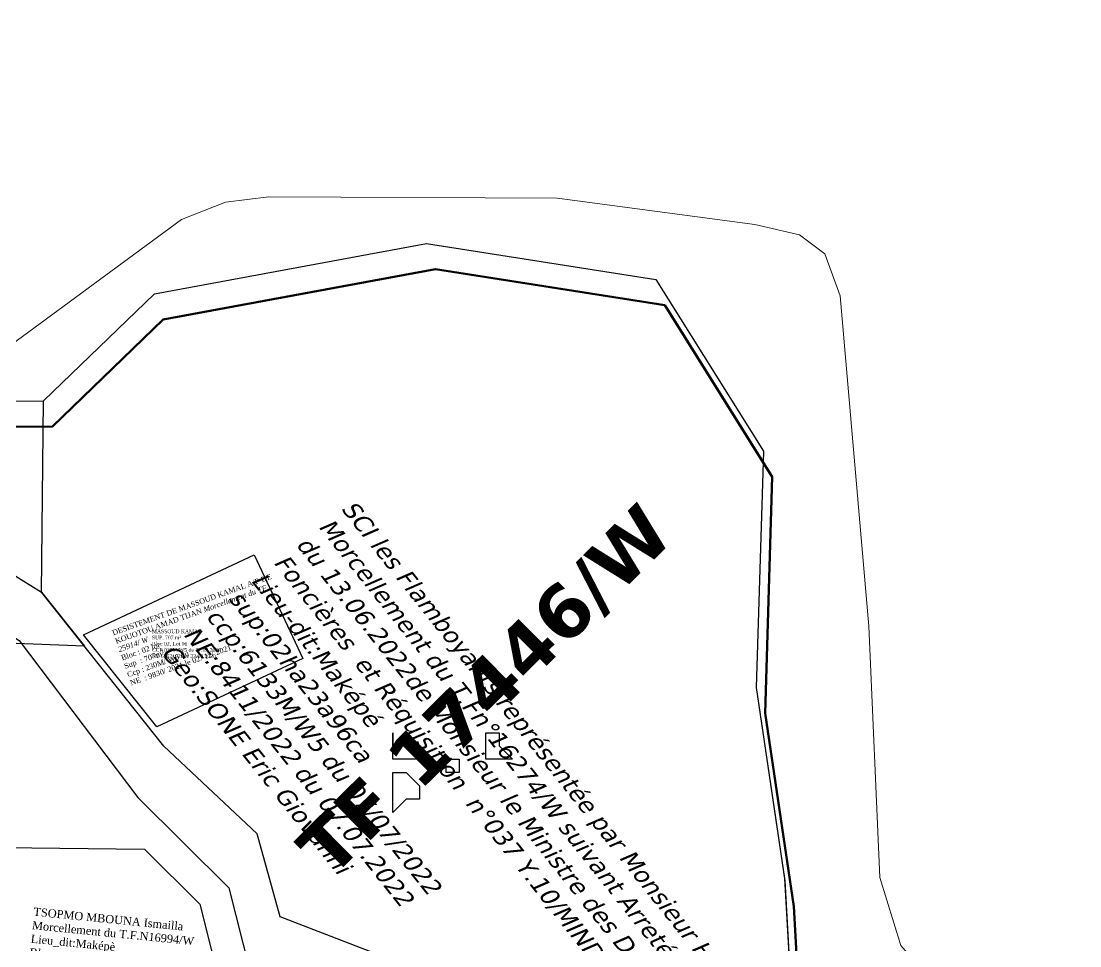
# Model space of a CAD drawing. Header units: millimetres. Extents: x 579832 to 917290, y 449831 to 1452191.
# Drawn here: x 582111.3 to 582310.2, y 450787.4 to 450961.2 of the extents above; entities that cross this region are included whole.
import ezdxf

# ---------------------------------------------------------------- set-up
doc = ezdxf.new("R2010")
doc.units = ezdxf.units.MM
doc.header["$LTSCALE"] = 10
for name, color, linetype in [('DPE', 2, 'Continuous'), ('end maj 26 02 2021', 7, 'Continuous'), ('MAJ JAN 2022', 1, 'Continuous'), ('MAJ MARS 2022', 7, 'Continuous'), ('MAJ NOV 2021', 7, 'Continuous'), ('TF 16274-w', 2, 'Continuous'), ('TF ANNULE-RETIRE', 6, 'Continuous')]:
    doc.layers.add(name, color=color, linetype=linetype)
doc.layers.add('Roads_others', color=24, linetype='Continuous', lineweight=9)
doc.styles.add('Times 1.0', font='times.ttf', dxfattribs={"width": 0.99, "height": 1})

msp = doc.modelspace()

# ---------------------------------------------------------------- linework, layer by layer
at = {"color": 3, "lineweight": 30, "flags": 128}
msp.add_lwpolyline([(582028.31, 450778.29), (581975.86, 450808.79), (581942.37, 450806.4), (581937.75, 450817.28), (581932.33, 450861.68), (581932.32, 450924.18), (581948.73, 450923.97), (581987.29, 450911.2), (582004.35, 450892.73), (582031.97, 450877.44), (582075.55, 450867.96), (582110.86, 450844.8), (582133.17, 450815.32), (582150.28, 450798.37), (582154.21, 450782.72)], dxfattribs=at)
msp.add_lwpolyline([(582028.31, 450778.29), (581975.86, 450808.79), (581942.37, 450806.4), (581937.75, 450817.28), (581932.33, 450861.68), (581932.32, 450924.18), (581948.73, 450923.97), (581987.29, 450911.2), (582004.35, 450892.73), (582031.97, 450877.44), (582075.55, 450867.96), (582110.86, 450844.8), (582133.17, 450815.32), (582150.28, 450798.37), (582154.21, 450782.72)], dxfattribs=at)
at = {"flags": 128}
msp.add_lwpolyline([(582107.92, 450805.94), (582134.45, 450805.6), (582144.87, 450795.29), (582149.12, 450778.33), (582147.4, 450746.69), (582132.79, 450746.88), (582122.62, 450760.06), (582107.37, 450762.31)], close=True, dxfattribs=at)
at = {"layer": 'end maj 26 02 2021', "color": 1, "flags": 128}
msp.add_lwpolyline([(581929, 450990.99), (581996.59, 450953.66), (582059.54, 450889.44), (582115.48, 450889.84), (582136.29, 450909.96), (582187.47, 450919.37), (582230.56, 450912.65), (582250.77, 450880.36), (582249.42, 450835.97), (582254.81, 450799.65), (582256.25, 450773.87), (582301.25, 450773.87), (582363.01, 450702.31), (582329.06, 450631.24), (582294.66, 450585.53), (582264.37, 450624.21), (582032.25, 450599), (582008.77, 450650.37), (581932.34, 450651.91), (581922.64, 450679.04), (581952.28, 450717.61), (581631.06, 450726.12)], dxfattribs=at)
msp.add_lwpolyline([(581929, 450990.99), (581996.59, 450953.66), (582059.54, 450889.44), (582115.48, 450889.84), (582136.29, 450909.96), (582187.47, 450919.37), (582230.56, 450912.65), (582250.77, 450880.36), (582249.42, 450835.97), (582254.81, 450799.65), (582256.25, 450773.87), (582301.25, 450773.87), (582363.01, 450702.31), (582329.06, 450631.24), (582294.66, 450585.53), (582264.37, 450624.21), (582032.25, 450599), (582008.77, 450650.37), (581932.34, 450651.91), (581922.64, 450679.04), (581952.28, 450717.61), (581631.06, 450726.12)], dxfattribs=at)
at = {"layer": 'end maj 26 02 2021', "color": 1, "lineweight": 30, "flags": 128}
msp.add_lwpolyline([(581929, 450990.99), (581996.59, 450953.66), (582059.54, 450889.44), (582115.48, 450889.84), (582136.29, 450909.96), (582187.47, 450919.37), (582230.56, 450912.65), (582250.77, 450880.36), (582249.42, 450835.97), (582254.81, 450799.65), (582256.25, 450773.87), (582301.25, 450773.87), (582363.01, 450702.31), (582329.06, 450631.24), (582294.66, 450585.53), (582264.37, 450624.21), (582032.25, 450599), (582008.77, 450650.37), (581932.34, 450651.91), (581922.64, 450679.04), (581952.28, 450717.61), (581631.06, 450726.12)], dxfattribs=at)
msp.add_lwpolyline([(581929, 450990.99), (581996.59, 450953.66), (582059.54, 450889.44), (582115.48, 450889.84), (582136.29, 450909.96), (582187.47, 450919.37), (582230.56, 450912.65), (582250.77, 450880.36), (582249.42, 450835.97), (582254.81, 450799.65), (582256.25, 450773.87), (582301.25, 450773.87), (582363.01, 450702.31), (582329.06, 450631.24), (582294.66, 450585.53), (582264.37, 450624.21), (582032.25, 450599), (582008.77, 450650.37), (581932.34, 450651.91), (581922.64, 450679.04), (581952.28, 450717.61), (581631.06, 450726.12)], dxfattribs=at)
at = {"layer": 'end maj 26 02 2021', "color": 150, "linetype": 'ByBlock', "lineweight": -3, "ltscale": 0.0014, "flags": 128}
msp.add_lwpolyline([(582155.08, 450860.91), (582164.2, 450841.43), (582136.76, 450828.57), (582122.99, 450845.88)], close=True, dxfattribs=at)
msp.add_lwpolyline([(582155.08, 450860.91), (582164.2, 450841.43), (582136.76, 450828.57), (582122.99, 450845.88)], close=True, dxfattribs=at)
at = {"layer": 'end maj 26 02 2021', "flags": 128}
for points in [[(582186.11, 450822.49), (582186.11, 450822.49), (582183.61, 450822.49), (582183.61, 450822.49), (582183.61, 450822.49), (582181.11, 450822.49), (582181.11, 450822.49), (582181.11, 450824.99), (582181.11, 450824.99), (582181.11, 450824.99), (582181.11, 450827.49), (582181.11, 450824.99), (582183.61, 450824.99), (582183.61, 450824.99), (582183.61, 450824.99), (582186.11, 450824.99), (582186.11, 450824.99), (582186.11, 450822.49), (582186.11, 450822.49), (582186.11, 450822.49), (582186.11, 450822.49), (582186.11, 450822.49), (582186.11, 450822.49)], [(582186.11, 450822.49), (582186.11, 450822.49), (582183.61, 450822.49), (582183.61, 450822.49), (582183.61, 450822.49), (582181.11, 450822.49), (582181.11, 450822.49), (582181.11, 450824.99), (582181.11, 450824.99), (582181.11, 450824.99), (582181.11, 450827.49), (582181.11, 450824.99), (582183.61, 450824.99), (582183.61, 450824.99), (582183.61, 450824.99), (582186.11, 450824.99), (582186.11, 450824.99), (582186.11, 450822.49), (582186.11, 450822.49), (582186.11, 450822.49), (582186.11, 450822.49), (582186.11, 450822.49), (582186.11, 450822.49)], [(582201.11, 450822.49), (582201.11, 450822.49), (582201.11, 450822.49), (582201.11, 450822.49), (582201.11, 450822.49), (582198.61, 450822.49), (582198.61, 450824.99), (582198.61, 450824.99), (582198.61, 450827.49), (582198.61, 450827.49), (582198.61, 450827.49), (582198.61, 450827.49), (582201.11, 450827.49), (582201.11, 450827.49), (582201.11, 450827.49), (582201.11, 450827.49), (582201.11, 450827.49), (582201.11, 450827.49), (582201.11, 450824.99), (582201.11, 450824.99), (582201.11, 450824.99), (582203.61, 450822.49), (582203.61, 450822.49), (582203.61, 450822.49), (582203.61, 450822.49), (582203.61, 450822.49), (582201.11, 450822.49), (582201.11, 450822.49)], [(582201.11, 450822.49), (582201.11, 450822.49), (582201.11, 450822.49), (582201.11, 450822.49), (582201.11, 450822.49), (582198.61, 450822.49), (582198.61, 450824.99), (582198.61, 450824.99), (582198.61, 450827.49), (582198.61, 450827.49), (582198.61, 450827.49), (582198.61, 450827.49), (582201.11, 450827.49), (582201.11, 450827.49), (582201.11, 450827.49), (582201.11, 450827.49), (582201.11, 450827.49), (582201.11, 450827.49), (582201.11, 450824.99), (582201.11, 450824.99), (582201.11, 450824.99), (582203.61, 450822.49), (582203.61, 450822.49), (582203.61, 450822.49), (582203.61, 450822.49), (582203.61, 450822.49), (582201.11, 450822.49), (582201.11, 450822.49)], [(582191.11, 450819.99), (582191.11, 450819.99), (582191.11, 450819.99), (582191.11, 450822.49), (582191.11, 450822.49), (582191.11, 450822.49), (582191.11, 450822.49), (582191.11, 450822.49), (582193.61, 450822.49), (582193.61, 450822.49), (582193.61, 450819.99), (582193.61, 450819.99), (582193.61, 450819.99), (582193.61, 450819.99), (582191.11, 450819.99), (582191.11, 450819.99), (582191.11, 450819.99), (582191.11, 450819.99)], [(582191.11, 450819.99), (582191.11, 450819.99), (582191.11, 450819.99), (582191.11, 450822.49), (582191.11, 450822.49), (582191.11, 450822.49), (582191.11, 450822.49), (582191.11, 450822.49), (582193.61, 450822.49), (582193.61, 450822.49), (582193.61, 450819.99), (582193.61, 450819.99), (582193.61, 450819.99), (582193.61, 450819.99), (582191.11, 450819.99), (582191.11, 450819.99), (582191.11, 450819.99), (582191.11, 450819.99)], [(582181.11, 450814.99), (582181.11, 450814.99), (582181.11, 450814.99), (582181.11, 450814.99), (582181.11, 450817.49), (582181.11, 450817.49), (582181.11, 450817.49), (582181.11, 450819.99), (582183.61, 450819.99), (582183.61, 450819.99), (582186.11, 450817.49), (582186.11, 450817.49), (582186.11, 450817.49), (582186.11, 450817.49), (582186.11, 450814.99), (582183.61, 450814.99), (582183.61, 450814.99), (582183.61, 450814.99), (582181.11, 450812.49), (582181.11, 450812.49), (582181.11, 450814.99), (582181.11, 450814.99)], [(582181.11, 450814.99), (582181.11, 450814.99), (582181.11, 450814.99), (582181.11, 450814.99), (582181.11, 450817.49), (582181.11, 450817.49), (582181.11, 450817.49), (582181.11, 450819.99), (582183.61, 450819.99), (582183.61, 450819.99), (582186.11, 450817.49), (582186.11, 450817.49), (582186.11, 450817.49), (582186.11, 450817.49), (582186.11, 450814.99), (582183.61, 450814.99), (582183.61, 450814.99), (582183.61, 450814.99), (582181.11, 450812.49), (582181.11, 450812.49), (582181.11, 450814.99), (582181.11, 450814.99)]]:
    msp.add_lwpolyline(points, dxfattribs=at)
at = {"layer": 'MAJ JAN 2022', "color": 2, "lineweight": 30, "ltscale": 0.0014, "flags": 128}
for points in [[(582136.29, 450909.96), (582187.46, 450919.37), (582230.56, 450912.65), (582250.77, 450880.37), (582249.42, 450835.97), (582254.74, 450800.12), (582256.25, 450773.87)], [(582136.29, 450909.96), (582187.46, 450919.37), (582230.56, 450912.65), (582250.77, 450880.37), (582249.42, 450835.97), (582254.74, 450800.12), (582256.25, 450773.87)], [(582195.32, 450779.23), (582159.91, 450792.9), (582155.6, 450808.46), (582138.09, 450824.96), (582115.06, 450853.89), (582115.06, 450853.89), (582115.48, 450889.84), (582136.29, 450909.96)], [(582195.32, 450779.23), (582159.91, 450792.9), (582155.6, 450808.46), (582138.09, 450824.96), (582115.06, 450853.89), (582115.06, 450853.89), (582115.48, 450889.84), (582136.29, 450909.96)]]:
    msp.add_lwpolyline(points, dxfattribs=at)
at = {"layer": 'MAJ NOV 2021', "flags": 128}
msp.add_lwpolyline([(582155.08, 450860.91), (582164.21, 450841.43), (582136.75, 450828.56), (582122.97, 450845.86)], close=True, dxfattribs=at)
msp.add_lwpolyline([(582155.08, 450860.91), (582164.21, 450841.43), (582136.75, 450828.56), (582122.97, 450845.86)], close=True, dxfattribs=at)
at = {"layer": 'Roads_others'}
msp.add_lwpolyline([(581957.92, 450979.07), (582002.16, 450956.18), (582010.42, 450949.31), (582044.32, 450913.78), (582070.69, 450891.4), (582079.18, 450888.6), (582088.41, 450888.61), (582098.16, 450892.17), (582141.37, 450923.93), (582149.64, 450927.19), (582157.82, 450928.16), (582212.01, 450927.91), (582249.16, 450922.99), (582257.58, 450921.01), (582262.34, 450917.45), (582265.18, 450909.55), (582270.59, 450847.52), (582272.64, 450800.27), (582276.6, 450787.49), (582283.24, 450779.88), (582295.44, 450776.12), (582305.94, 450776.13), (582365.46, 450799.7)], dxfattribs=at)
msp.add_lwpolyline([(581957.92, 450979.07), (582002.16, 450956.18), (582010.42, 450949.31), (582044.32, 450913.78), (582070.69, 450891.4), (582079.18, 450888.6), (582088.41, 450888.61), (582098.16, 450892.17), (582141.37, 450923.93), (582149.64, 450927.19), (582157.82, 450928.16), (582212.01, 450927.91), (582249.16, 450922.99), (582257.58, 450921.01), (582262.34, 450917.45), (582265.18, 450909.55), (582270.59, 450847.52), (582272.64, 450800.27), (582276.6, 450787.49), (582283.24, 450779.88), (582295.44, 450776.12), (582305.94, 450776.13), (582365.46, 450799.7)], dxfattribs=at)
at = {"layer": 'TF 16274-w', "color": 2, "linetype": 'ByBlock', "lineweight": 100, "flags": 128}
msp.add_lwpolyline([(582513.15, 451131.82), (582482.73, 450880.88), (582486.65, 450811.19), (582364.68, 450697.49), (582302.92, 450769.06), (582257.92, 450769.06), (582256.47, 450794.84), (582251.09, 450831.16), (582252.43, 450875.55), (582232.23, 450907.83), (582189.13, 450914.56), (582137.95, 450905.14), (582117.15, 450885.03), (582061.22, 450884.62), (581998.26, 450948.85), (581973.13, 450961.87)], dxfattribs=at)
msp.add_lwpolyline([(582513.15, 451131.82), (582482.73, 450880.88), (582486.65, 450811.19), (582364.68, 450697.49), (582302.92, 450769.06), (582257.92, 450769.06), (582256.47, 450794.84), (582251.09, 450831.16), (582252.43, 450875.55), (582232.23, 450907.83), (582189.13, 450914.56), (582137.95, 450905.14), (582117.15, 450885.03), (582061.22, 450884.62), (581998.26, 450948.85), (581973.13, 450961.87)], dxfattribs=at)
at = {"layer": 'TF ANNULE-RETIRE', "color": 251, "lineweight": 30, "flags": 128}
msp.add_lwpolyline([(582093.39, 450867.35), (582115.08, 450853.88), (582123.16, 450843.74), (582092.53, 450844.92)], close=True, dxfattribs=at)
msp.add_lwpolyline([(582093.39, 450867.35), (582115.08, 450853.88), (582123.16, 450843.74), (582092.53, 450844.92)], close=True, dxfattribs=at)
msp.add_lwpolyline([(582093.39, 450867.35), (582115.08, 450853.88), (582123.16, 450843.74), (582092.53, 450844.92)], close=True, dxfattribs=at)
msp.add_lwpolyline([(582093.39, 450867.35), (582115.08, 450853.88), (582123.16, 450843.74), (582092.53, 450844.92)], close=True, dxfattribs=at)

# ---------------------------------------------------------------- texts
at = {"insert": (582113.66, 450794.65), "char_height": 1.53187, "width": 54.7168, "attachment_point": 1, "rotation": 354.3092}
msp.add_mtext('\\A1;{\\fTimes New Roman|b0|i0|c0|p18;TSOPMO MBOUNA Ismailla                                      \\C1;Morcellement du T.F.N16994/W\\C256;                               \\PLieu_dit:Maképè                                                                  Bloc:03 lot :13,14,15 et 16                                                           SUP:2000m²                                                                      CCP:1964M/W5 du 19.08.2022                                                   NE :8071/2022 le 18.08.2022                                        GEO:KINGUE KINGUE M}', dxfattribs=at)
at = {"layer": 'DPE', "lineweight": 80, "insert": (582162.35, 450806.94), "char_height": 10, "attachment_point": 1, "rotation": 44.6854}
msp.add_mtext_dynamic_manual_height_columns('{\\fVerdana|b1|i0|c0|p34;\\C2;TF 17446/W}', width=2477.1838, gutter_width=12.5, heights=[0], dxfattribs=at)
msp.add_mtext_dynamic_manual_height_columns('{\\fVerdana|b1|i0|c0|p34;\\C2;TF 17446/W}', width=2477.1838, gutter_width=12.5, heights=[0], dxfattribs=at)
at = {"layer": 'end maj 26 02 2021', "color": 150, "linetype": 'ByBlock', "lineweight": -3, "ltscale": 0.0014, "insert": (582135.84, 450846.88), "char_height": 0.7, "width": 47.6567, "attachment_point": 1, "style": 'Times 1.0'}
msp.add_mtext('{\\C256;MASSOUD KAMAL\\PSUP. 707 m²\\PBloc 02, Lot 06\\PCCP 039M/W5 du 21.09.2020\\PNE 6962/ 020 le 23.09.2020}', dxfattribs=at)
msp.add_mtext('{\\C256;MASSOUD KAMAL\\PSUP. 707 m²\\PBloc 02, Lot 06\\PCCP 039M/W5 du 21.09.2020\\PNE 6962/ 020 le 23.09.2020}', dxfattribs=at)
at = {"layer": 'MAJ MARS 2022', "insert": (582173.8, 450871.6), "char_height": 3.24781, "width": 182.8115, "attachment_point": 1, "rotation": 308.553}
msp.add_mtext('\\A1;{\\fVerdana|b0|i1|c0|p34;SCI les Flamboyants représentée par Monsieur HAMADOU MOUSTAPHA \\C1;Morcellement du T.Fn°16274/W suivant Arreté \\H0.9998x;n%%D1208/D/MINDCAF/SG/D1/D124 du 13.06.2022de Monsieur le Ministre des Domaines ,du Cadastre et des Affaires Foncières  et Réquisition  n%%D037 Y.10/MINDCAF/5/P350  du 04.07.2020\\P\\C256;Lieu-dit:Maképé\\Psup:02ha23a96ca\\Pccp:6133M/W5 du 07/07/2022\\PNE:8411/2022 du 07.07.2022\\P\\C1;Geo:SONE Eric Giovanni}', dxfattribs=at)
msp.add_mtext('\\A1;{\\fVerdana|b0|i1|c0|p34;SCI les Flamboyants représentée par Monsieur HAMADOU MOUSTAPHA \\C1;Morcellement du T.Fn°16274/W suivant Arreté \\H0.9998x;n%%D1208/D/MINDCAF/SG/D1/D124 du 13.06.2022de Monsieur le Ministre des Domaines ,du Cadastre et des Affaires Foncières  et Réquisition  n%%D037 Y.10/MINDCAF/5/P350  du 04.07.2020\\P\\C256;Lieu-dit:Maképé\\Psup:02ha23a96ca\\Pccp:6133M/W5 du 07/07/2022\\PNE:8411/2022 du 07.07.2022\\P\\C1;Geo:SONE Eric Giovanni}', dxfattribs=at)
at = {"layer": 'MAJ NOV 2021', "insert": (582128.24, 450846.69), "char_height": 1, "width": 32.0465, "attachment_point": 1, "rotation": 19.6541}
msp.add_mtext('{\\fTimes New Roman|b0|i0|c0|p18;DESISTEMENT DE \\fTimes New Roman|b0|i0|c186|p18;\\W0.99;MASSOUD KAMAL\\fTimes New Roman|b0|i0|c0|p18; \\W1;A/P DE \\PKOUOTOU AMAD TIJAN \\fTimes New Roman|b0|i1|c0|p18;\\C1;Morcellement du TF 25914/ W\\P\\fTimes New Roman|b0|i0|c0|p18;\\C256;Bloc : 02 lot 06\\PSup  : 707m²\\PCcp : 230M/ W5 du  11.121.2020\\PNE  : 9830/ 2021 le 02/ 12/ 2021}', dxfattribs=at)
msp.add_mtext('{\\fTimes New Roman|b0|i0|c0|p18;DESISTEMENT DE \\fTimes New Roman|b0|i0|c186|p18;\\W0.99;MASSOUD KAMAL\\fTimes New Roman|b0|i0|c0|p18; \\W1;A/P DE \\PKOUOTOU AMAD TIJAN \\fTimes New Roman|b0|i1|c0|p18;\\C1;Morcellement du TF 25914/ W\\P\\fTimes New Roman|b0|i0|c0|p18;\\C256;Bloc : 02 lot 06\\PSup  : 707m²\\PCcp : 230M/ W5 du  11.121.2020\\PNE  : 9830/ 2021 le 02/ 12/ 2021}', dxfattribs=at)

doc.saveas('drawing.dxf')
